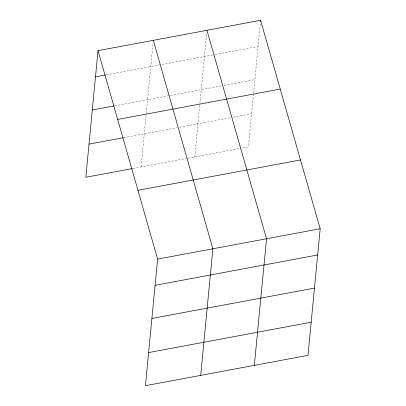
<?xml version="1.0" encoding="UTF-8"?>
<svg xmlns="http://www.w3.org/2000/svg" width="406" height="406" viewBox="0 0 406 406"><rect width="100%" height="100%" fill="white"/><g stroke="black" fill="none" stroke-linecap="round" stroke-linejoin="round"><path stroke-width="0.3" stroke-dasharray="2.03 1.52" d="M141.095 166.932L146.196 113.949M146.256 113.33L153.047 42.828M194.743 156.919L199.843 103.936M199.904 103.312L206.69 32.815M253.486 93.918L248.386 146.901L241.606 148.17M253.547 93.299L260.337 22.797M106.047 74.897L214.272 54.693M214.891 54.577L258.054 46.517M114.654 105.824L221.564 85.864M224.031 85.402L254.861 79.647M123.789 137.634L176.965 127.707M179.432 127.245L230.613 117.689M233.08 117.227L251.578 113.776M133.021 168.439L187.344 158.299M187.958 158.183L240.986 148.281"/><path stroke-width="0.61" d="M98.013 50.648L157.614 259.099L145.424 385.7L307.987 355.351L320.177 228.751L260.576 20.3L98.013 50.648L85.823 177.249L132.402 168.556M200.696 375.383L212.886 248.782L153.285 40.331M260.459 21.548L260.576 20.3M254.339 365.364L266.529 238.764L206.933 30.313M95.491 76.871L105.428 75.014M92.299 109.996L114.035 105.936M117.684 119.44L280.247 89.087M89.015 144.125L123.17 137.751M137.944 190.312L300.511 159.959M157.614 259.099L320.177 228.751M155.087 285.317L317.649 254.968M151.9 318.446L314.462 288.093M148.611 352.575L311.174 322.222"/></g></svg>
